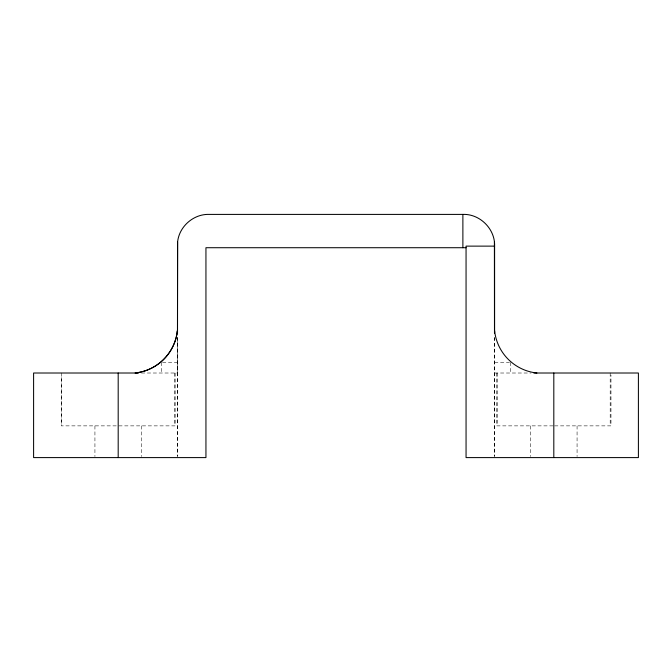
<?xml version="1.0" encoding="UTF-8"?>
<svg xmlns="http://www.w3.org/2000/svg" width="672" height="672" viewBox="0 0 672 672"><rect width="100%" height="100%" fill="white"/><g stroke="black" fill="none" stroke-linecap="round" stroke-linejoin="round"><path stroke-width="0.5" stroke-dasharray="3.36 2.52" d="M177.517 337.218L177.4 456.548L177.4 337.873L177.4 373.01L140.641 373.01M162.532 362.435L177.4 362.435M494.6 362.435L509.468 362.435M494.6 373.01L531.107 373.01M553.031 425.872L496.658 425.872L496.658 373.01M554.593 425.872L610.974 425.872L610.974 375.077M494.483 337.218L494.6 456.548L494.6 337.873M610.193 373.01L610.193 425.872M577.072 425.872L577.072 456.574M530.552 425.872L530.552 456.574M510.46 362.435L510.46 373.01M497.431 373.01L497.431 425.872M175.115 373.01L175.115 425.872L61.261 425.872L61.261 375.077M174.804 373.01L174.804 425.872M161.54 362.435L161.54 373.01M141.448 425.872L141.448 456.574M94.928 425.872L94.928 456.574M61.572 373.01L61.572 425.872"/><path stroke-width="1.01" d="M177.517 333.026L177.61 241.962C179.155 226.489 193.578 213.881 209.118 214.402L462.882 214.402C479.934 213.738 495.272 229.068 494.6 246.128L494.6 332.774M177.61 241.962L177.458 333.808L177.4 330.716A47.645 47.645 0 0 1 135.106 373.01A47.578 47.578 0 0 0 177.4 330.716M494.6 246.128L466.057 246.128L466.057 457.598L638.4 457.598L638.4 373.01L533.803 373.01M466.057 247.716L205.943 247.716L205.943 457.598L33.6 457.598L33.6 373.01L138.575 373.01M494.39 241.962L494.483 333.026M553.812 373.01L553.812 457.598M462.882 214.402L462.882 247.716M118.188 373.01L118.188 457.598M536.894 373.01A47.578 47.578 0 0 1 494.6 330.716"/></g></svg>
